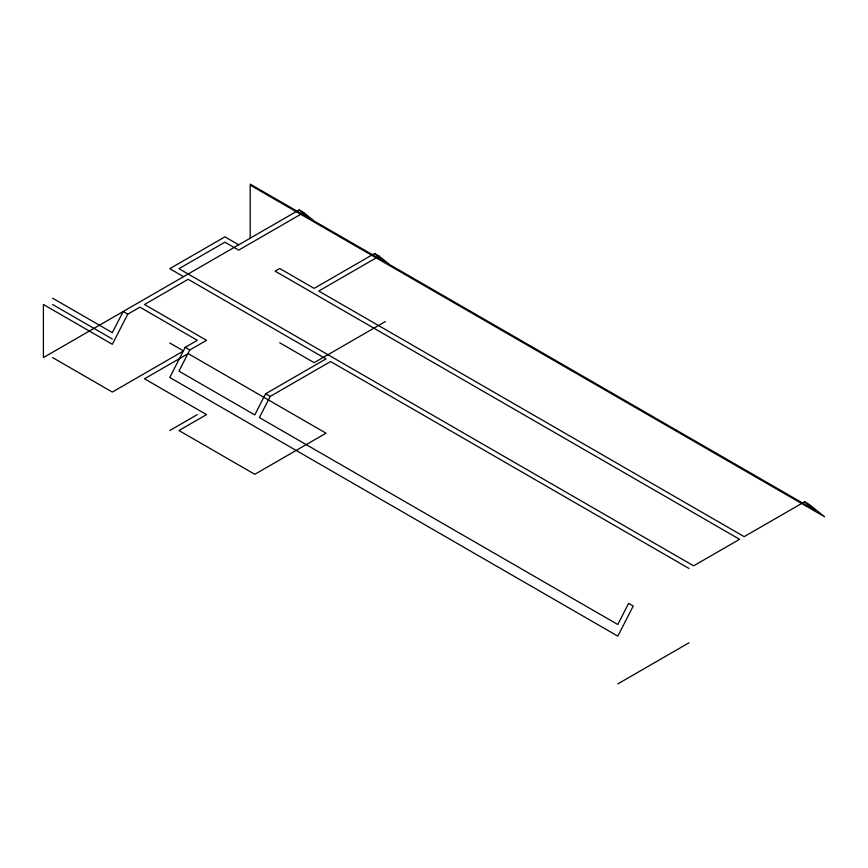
<?xml version="1.0" encoding="UTF-8"?>
<svg xmlns="http://www.w3.org/2000/svg" width="868" height="868" viewBox="0 0 868 868"><rect width="100%" height="100%" fill="white"/><g stroke="black" fill="none" stroke-linecap="round" stroke-linejoin="round"><path stroke-width="1.3" d="M689.04 568.486L330.61 361.544L270.208 396.416L259.38 417.573L617.81 624.515L628.638 603.358L633.239 606.016L617.81 636.146L169.77 377.471L185.199 347.341L197.34 340.321L139.9 307.163L127.748 314.173L112.33 344.303L43.4 304.505L43.4 357.573L299.102 209.947L303.691 212.595L314.52 221.242L385.392 262.158L374.564 253.51L314.162 288.382L279.702 268.483L275.102 271.142L739.59 539.299L693.63 565.838L178.96 268.689L224.91 242.161L238.7 250.125L303.691 212.595M189.788 349.988L178.96 371.146L254.78 414.915L265.608 393.768L326.01 358.896L188.15 279.301L144.5 304.505L206.53 340.321L189.788 349.988L185.199 347.341M804.582 501.78L815.41 510.427L389.982 264.816L379.153 256.168L318.762 291.04L744.18 536.652L804.582 501.78L809.171 504.438L824.6 516.753L250.19 185.123L250.19 238.179M169.77 430.528L197.34 414.611M385.392 321.551L314.162 362.672L279.702 342.773M617.81 683.897L689.04 642.776M374.564 253.51L379.153 256.168M250.19 184.103L309.93 218.595L299.102 209.947M238.7 244.809L224.91 236.856L169.77 268.689L183.56 276.653M127.748 314.173L123.158 311.525L112.33 332.672L52.59 298.18M265.608 393.768L270.208 396.416M169.77 342.979L183.56 350.932L112.33 392.065L52.59 357.573M52.59 304.505L112.33 338.997M188.15 353.591L144.5 378.795L206.53 414.611L178.96 430.528L254.78 474.308L326.01 433.186L188.15 353.591"/></g></svg>
